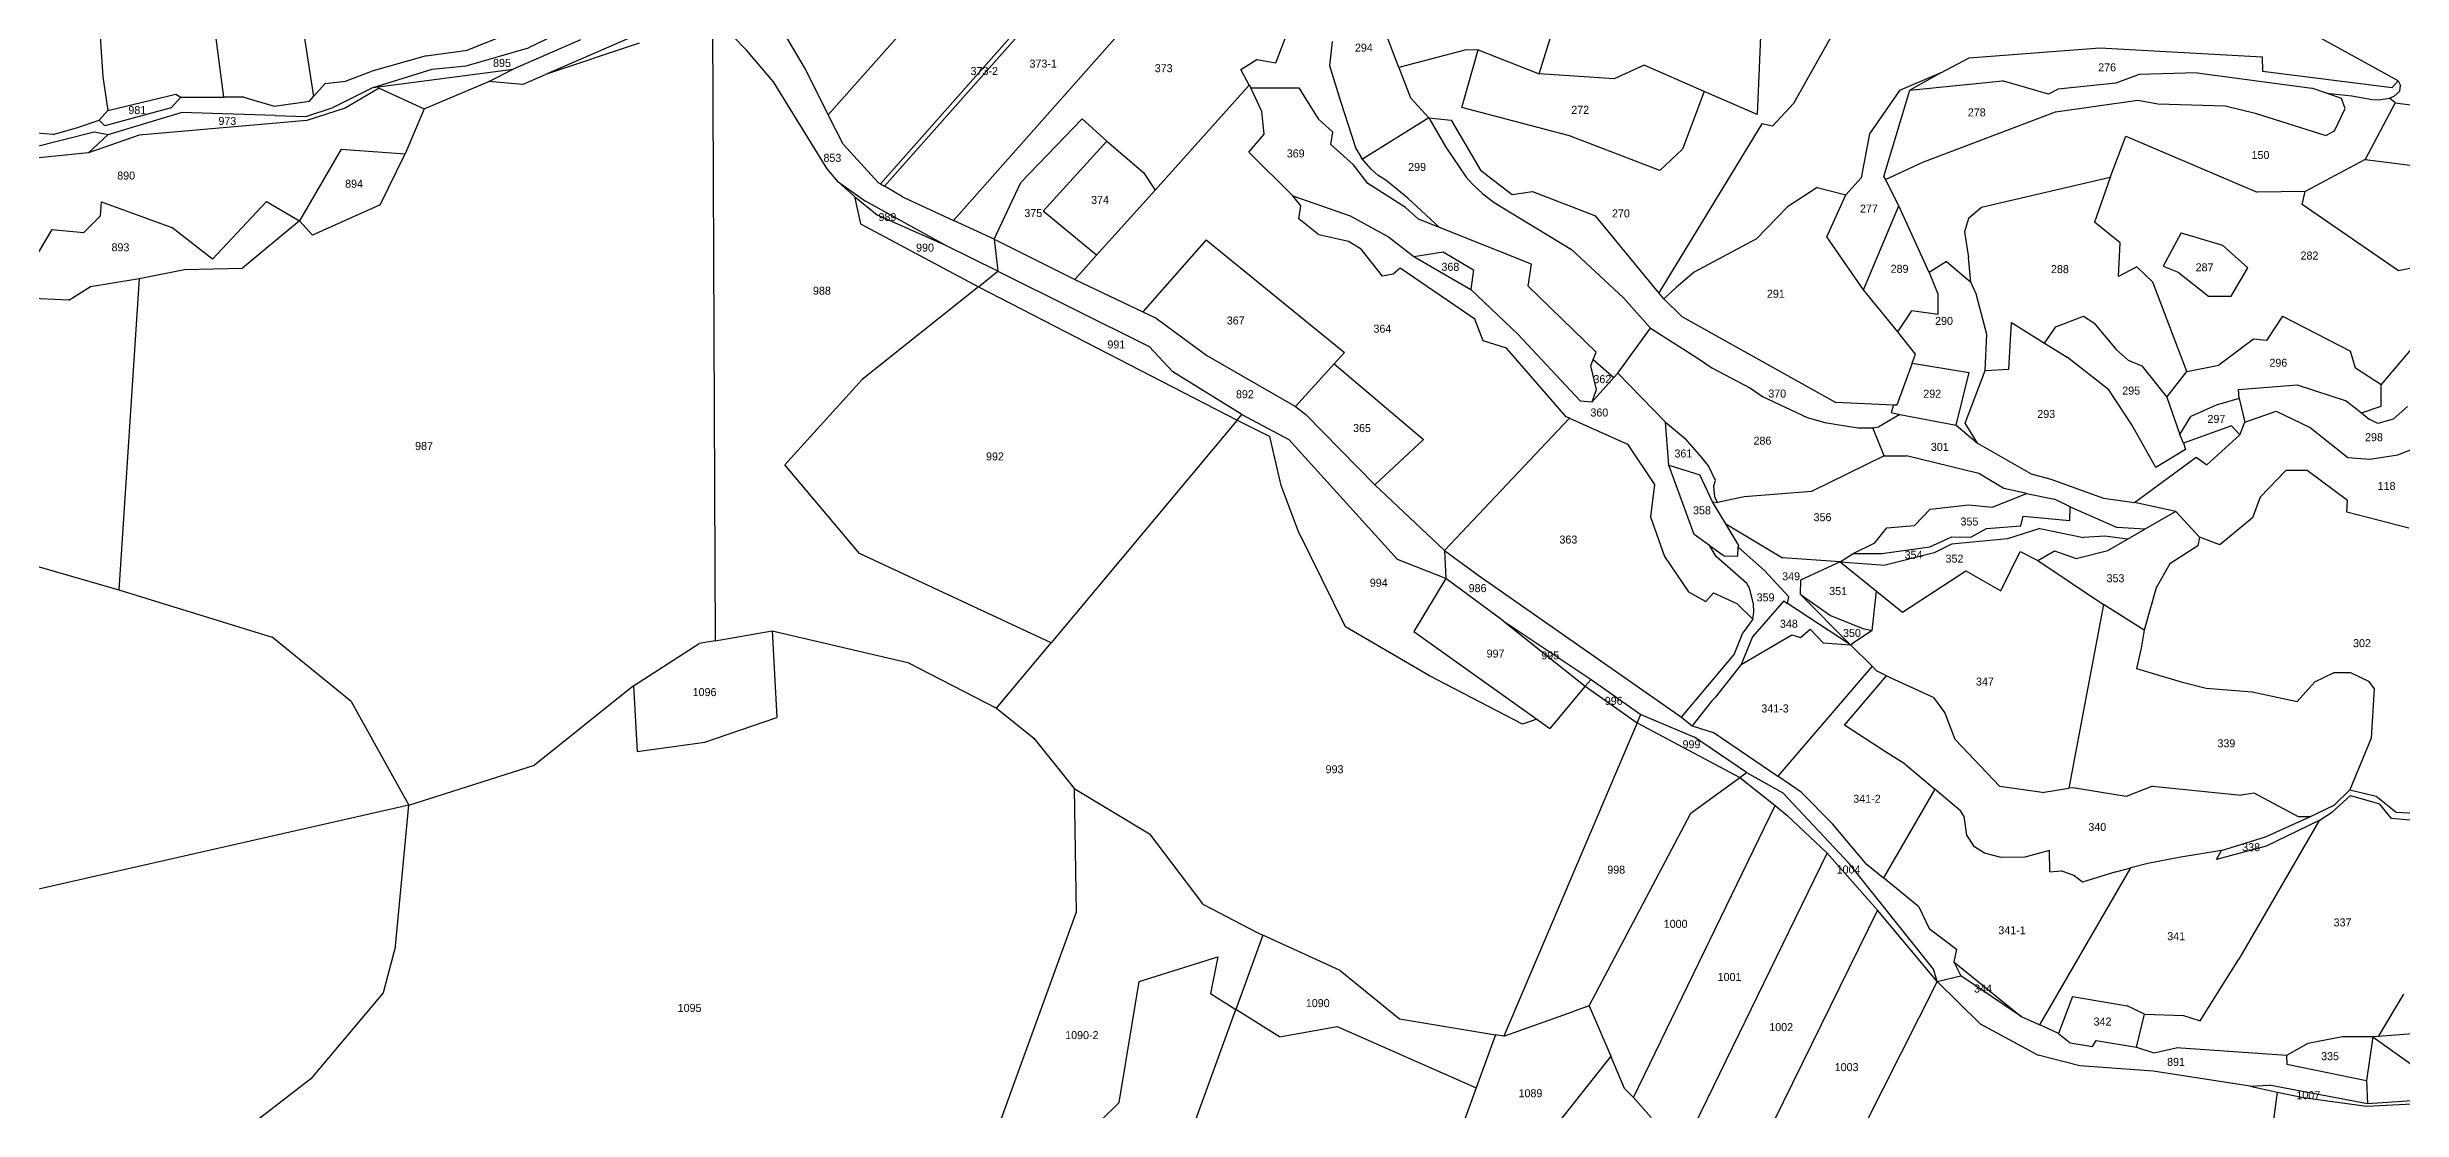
# Model space of a CAD drawing. Header units: metres. Extents: x 215864 to 218449, y 2702083 to 2704249.
# Drawn here: x 216797 to 217532, y 2703154 to 2703486 of the extents above; entities that cross this region are included whole.
import ezdxf
from ezdxf.enums import TextEntityAlignment as Align

# ---------------------------------------------------------------- set-up
doc = ezdxf.new("R2010")
doc.units = ezdxf.units.M

msp = doc.modelspace()

# ---------------------------------------------------------------- linework, layer by layer
at = {"layer": 'LIN'}
for p, q in [((216868.16, 2703547.23), (216879.95, 2703470.46)), ((216843.53, 2703533.38), (216851.89, 2703470.29)), ((217040.76, 2703464.7), (217097.93, 2703529.29)), ((217161.51, 2703523.94), (217079.92, 2703431.75)), ((217333.43, 2703523.85), (217330.99, 2703464.84)), ((217373.49, 2703523.97), (217342.31, 2703468.24)), ((217057.1, 2703443.17), (217121.23, 2703515.63)), ((217058.36, 2703442.43), (217122.41, 2703514.79)), ((217180.54, 2703480.98), (217188.72, 2703502.37)), ((217023.77, 2703495.62), (217033.51, 2703479.03)), ((217219.04, 2703479.55), (217211.69, 2703498.68)), ((217531.2, 2703475.32), (217495.1, 2703495.23)), ((216813.18, 2703490.65), (216814.16, 2703476.64)), ((216938.78, 2703489.26), (216928.04, 2703484.94)), ((216963.35, 2703488.17), (216942.33, 2703479.04)), ((216959.89, 2703491.78), (216947.08, 2703485.63)), ((216982.44, 2703490.39), (216952.47, 2703477.36)), ((217004.58, 2703492.67), (217005.42, 2703300.47)), ((217007.14, 2703493.25), (217015.21, 2703484.93)), ((217197.5, 2703480.04), (217198.27, 2703487.62)), ((217262.86, 2703477.52), (217266.34, 2703488.86)), ((216915.21, 2703483.21), (216897.93, 2703478.28)), ((216915.21, 2703483.21), (216928.04, 2703484.94)), ((216917.02, 2703479.02), (216927.64, 2703480.01)), ((216927.64, 2703480.01), (216947.08, 2703485.63)), ((216981.74, 2703487.09), (216952.47, 2703477.36)), ((217023.71, 2703475.02), (217015.21, 2703484.93)), ((217169.64, 2703478.89), (217174.63, 2703482.03)), ((217174.63, 2703482.03), (217180.54, 2703480.98)), ((217200.93, 2703468.92), (217197.5, 2703480.04)), ((217239.59, 2703484.98), (217219.04, 2703479.55)), ((217238.71, 2703467.06), (217243.76, 2703485.06)), ((217243.76, 2703485.06), (217239.59, 2703484.98)), ((217243.76, 2703485.06), (217262.86, 2703477.52)), ((217295.66, 2703480.29), (217286.26, 2703475.98)), ((217314.42, 2703472.08), (217295.66, 2703480.29)), ((217388.27, 2703477.9), (217397.22, 2703482.6)), ((217397.22, 2703482.6), (217438.01, 2703485.71)), ((217438.01, 2703485.71), (217488.71, 2703482.82)), ((217488.71, 2703482.82), (217488.85, 2703478.37)), ((216814.16, 2703476.64), (216815.73, 2703466.07)), ((216883.6, 2703474.49), (216879.95, 2703470.46)), ((216883.6, 2703474.49), (216889.97, 2703475.27)), ((216898.58, 2703473.25), (216886.11, 2703466.99)), ((216900.51, 2703473.03), (216889.84, 2703466.8)), ((216889.97, 2703475.27), (216897.93, 2703478.28)), ((216898.58, 2703473.25), (216942.33, 2703479.04)), ((216898.58, 2703473.25), (216917.02, 2703479.02)), ((216900.51, 2703473.03), (216914.51, 2703466.66)), ((216914.51, 2703466.66), (216934.73, 2703475.16)), ((216934.73, 2703475.16), (216942.33, 2703479.04)), ((216945.27, 2703474.18), (216934.73, 2703475.16)), ((216945.27, 2703474.18), (216952.47, 2703477.36)), ((217040.41, 2703447.88), (217023.71, 2703475.02)), ((217033.51, 2703479.03), (217040.76, 2703464.7)), ((217142.87, 2703441.21), (217172.3, 2703474.06)), ((217172.3, 2703474.06), (217169.64, 2703478.89)), ((217172.3, 2703474.06), (217172.77, 2703473.23)), ((217176.23, 2703465.77), (217172.77, 2703473.23)), ((217172.77, 2703473.23), (217187.8, 2703473.22)), ((217187.8, 2703473.22), (217193.79, 2703463.48)), ((217219.04, 2703479.55), (217222.67, 2703470.05)), ((217286.26, 2703475.98), (217262.86, 2703477.52)), ((217388.27, 2703477.9), (217375.44, 2703472.31)), ((217388.27, 2703477.9), (217378.68, 2703472.46)), ((217378.68, 2703472.46), (217407.63, 2703475.4)), ((217421.99, 2703471.22), (217407.63, 2703475.4)), ((217424.99, 2703472.73), (217421.99, 2703471.22)), ((217442.98, 2703474.61), (217424.99, 2703472.73)), ((217450.29, 2703477.31), (217442.98, 2703474.61)), ((217468.4, 2703477.85), (217450.29, 2703477.31)), ((217468.4, 2703477.85), (217504.22, 2703473.03)), ((217488.85, 2703478.37), (217529.32, 2703473.25)), ((217508.83, 2703471.47), (217504.22, 2703473.03)), ((217529.32, 2703473.25), (217531.2, 2703475.32)), ((217531.2, 2703475.32), (217531.96, 2703473.94)), ((217531.75, 2703472.12), (217531.96, 2703473.94)), ((216815.73, 2703466.07), (216812.98, 2703463.11)), ((216835.48, 2703466.93), (216814.76, 2703461.28)), ((216815.73, 2703466.07), (216837, 2703471.24)), ((216815.79, 2703458.56), (216838.6, 2703465.49)), ((216835.48, 2703466.93), (216838.49, 2703470.27)), ((216837, 2703471.24), (216838.49, 2703470.27)), ((216838.49, 2703470.27), (216851.89, 2703470.29)), ((216868.04, 2703464.56), (216838.6, 2703465.49)), ((216858.16, 2703470.3), (216851.89, 2703470.29)), ((216858.16, 2703470.3), (216867.73, 2703467.49)), ((216867.73, 2703467.49), (216878.67, 2703469.05)), ((216877.58, 2703464.26), (216886.11, 2703466.99)), ((216889.84, 2703466.8), (216877.89, 2703462.95)), ((216878.67, 2703469.05), (216879.95, 2703470.46)), ((216914.51, 2703466.66), (216908.65, 2703452.59)), ((217176.97, 2703458.75), (217176.23, 2703465.77)), ((217205.58, 2703454.46), (217200.93, 2703468.92)), ((217222.67, 2703470.05), (217228.35, 2703463.81)), ((217272.35, 2703458.2), (217238.71, 2703467.06)), ((217314.42, 2703472.08), (217307.64, 2703454.03)), ((217330.99, 2703464.84), (217314.42, 2703472.08)), ((217342.31, 2703468.24), (217335.72, 2703461.19)), ((217375.44, 2703472.31), (217366.01, 2703458.77)), ((217370.48, 2703445.5), (217378.68, 2703472.46)), ((217382.7, 2703449.97), (217424.12, 2703465.72)), ((217424.12, 2703465.72), (217449.85, 2703469.3)), ((217449.85, 2703469.3), (217456.06, 2703468.2)), ((217456.06, 2703468.2), (217477.09, 2703467.52)), ((217477.09, 2703467.52), (217486.53, 2703465.23)), ((217513.53, 2703469.88), (217508.83, 2703471.47)), ((217508.83, 2703471.47), (217516.7, 2703470.68)), ((217511.34, 2703459.75), (217514.63, 2703466.72)), ((217514.63, 2703466.72), (217513.53, 2703469.88)), ((217516.7, 2703470.68), (217523.03, 2703469.54)), ((217530.27, 2703468.47), (217520.85, 2703450.79)), ((217523.03, 2703469.54), (217524.99, 2703469.47)), ((217524.99, 2703469.47), (217528.5, 2703469.97)), ((217528.5, 2703469.97), (217529.96, 2703470.62)), ((217530.27, 2703468.47), (217528.5, 2703469.97)), ((217529.96, 2703470.62), (217531.75, 2703472.12)), ((217530.27, 2703468.47), (217535.82, 2703467.81)), ((216769.66, 2703448.96), (216811.48, 2703459.48)), ((216798.61, 2703458.63), (216788.27, 2703459.48)), ((216798.61, 2703458.63), (216806.29, 2703460.83)), ((216806.29, 2703460.83), (216812.98, 2703463.11)), ((216815.79, 2703458.56), (216809.65, 2703452.85)), ((216825.46, 2703458.36), (216809.65, 2703452.85)), ((216811.48, 2703459.48), (216815.79, 2703458.56)), ((216812.98, 2703463.11), (216814.76, 2703461.28)), ((216877.89, 2703462.95), (216825.46, 2703458.36)), ((216868.04, 2703464.56), (216877.58, 2703464.26)), ((217045.38, 2703455.58), (217040.76, 2703464.7)), ((217100.92, 2703443.61), (217120.05, 2703463.51)), ((217120.05, 2703463.51), (217127.84, 2703456.57)), ((217172.19, 2703453.11), (217176.97, 2703458.75)), ((217198.35, 2703459.37), (217193.79, 2703463.48)), ((217197.75, 2703455.48), (217198.35, 2703459.37)), ((217228.35, 2703463.81), (217207.66, 2703450.89)), ((217228.35, 2703463.81), (217235.37, 2703463.05)), ((217228.35, 2703463.81), (217233.66, 2703454.62)), ((217235.37, 2703463.05), (217244.47, 2703447.42)), ((217300.56, 2703447.31), (217272.35, 2703458.2)), ((217332.36, 2703461.98), (217300.26, 2703409.19)), ((217335.72, 2703461.19), (217332.36, 2703461.98)), ((217366.01, 2703458.77), (217363.43, 2703445.08)), ((217441.19, 2703445.21), (217446.14, 2703458.11)), ((217446.14, 2703458.11), (217487.09, 2703440.59)), ((217486.53, 2703465.23), (217508.59, 2703458.3)), ((217508.59, 2703458.3), (217511.34, 2703459.75)), ((216809.65, 2703452.85), (216784.93, 2703450.42)), ((216888.65, 2703453.98), (216875.6, 2703431.63)), ((216888.65, 2703453.98), (216908.65, 2703452.59)), ((216900.78, 2703436.62), (216908.65, 2703452.59)), ((217045.38, 2703455.58), (217056.4, 2703443.59)), ((217127.84, 2703456.57), (217107.92, 2703434.63)), ((217127.84, 2703456.57), (217139.25, 2703446.71)), ((217185.85, 2703439.43), (217172.19, 2703453.11)), ((217204.83, 2703449.09), (217197.75, 2703455.48)), ((217207.66, 2703450.89), (217205.58, 2703454.46)), ((217210.36, 2703447.75), (217207.66, 2703450.89)), ((217233.66, 2703454.62), (217240.08, 2703445.26)), ((217307.64, 2703454.03), (217300.56, 2703447.31)), ((217520.85, 2703450.79), (217502.11, 2703440.83)), ((217520.85, 2703450.79), (217539.95, 2703448.43)), ((217043.9, 2703443.77), (217040.41, 2703447.88)), ((217048.94, 2703439.29), (217043.9, 2703443.77)), ((217043.9, 2703443.77), (217052.38, 2703437.78)), ((217056.4, 2703443.59), (217057.1, 2703443.17)), ((217092.63, 2703425.9), (217100.92, 2703443.61)), ((217139.25, 2703446.71), (217142.87, 2703441.21)), ((217209.35, 2703443.33), (217204.83, 2703449.09)), ((217221.09, 2703435.83), (217209.35, 2703443.33)), ((217212.59, 2703445.83), (217210.36, 2703447.75)), ((217214.93, 2703444.33), (217212.59, 2703445.83)), ((217221.85, 2703438.68), (217214.93, 2703444.33)), ((217240.08, 2703445.26), (217242.05, 2703443.06)), ((217244.47, 2703447.42), (217254.42, 2703439.89)), ((217358.68, 2703439.79), (217363.43, 2703445.08)), ((217371.02, 2703444.51), (217370.48, 2703445.5)), ((217371.02, 2703444.51), (217382.7, 2703449.97)), ((217375.21, 2703436.31), (217371.02, 2703444.51)), ((217441.19, 2703445.21), (217400.98, 2703435.76)), ((217441.19, 2703445.21), (217436.27, 2703431.23)), ((216813.4, 2703433.2), (216813.71, 2703437.59)), ((216813.71, 2703437.59), (216835.73, 2703429.59)), ((216848.46, 2703419.63), (216865.3, 2703437.66)), ((216865.3, 2703437.66), (216875.6, 2703431.63)), ((216900.78, 2703436.62), (216879.65, 2703427.18)), ((217048.94, 2703439.29), (217050.8, 2703430.7)), ((217048.94, 2703439.29), (217056.17, 2703433.43)), ((217077.52, 2703423.91), (217052.38, 2703437.78)), ((217057.1, 2703443.17), (217058.36, 2703442.43)), ((217063.97, 2703439.1), (217058.36, 2703442.43)), ((217063.97, 2703439.1), (217079.92, 2703431.75)), ((217142.87, 2703441.21), (217124.56, 2703420.9)), ((217188.35, 2703436.33), (217185.85, 2703439.43)), ((217185.85, 2703439.43), (217203.76, 2703433.25)), ((217187.74, 2703432.29), (217188.35, 2703436.33)), ((217225.11, 2703432.17), (217221.09, 2703435.83)), ((217231.76, 2703429.53), (217221.85, 2703438.68)), ((217242.05, 2703443.06), (217245.27, 2703440.05)), ((217245.27, 2703440.05), (217248.75, 2703437.34)), ((217248.75, 2703437.34), (217272.93, 2703422.69)), ((217254.42, 2703439.89), (217260.76, 2703440.85)), ((217260.76, 2703440.85), (217280.48, 2703433.16)), ((217340.46, 2703436.03), (217330.75, 2703426.04)), ((217349.72, 2703442.1), (217340.46, 2703436.03)), ((217349.72, 2703442.1), (217358.68, 2703439.79)), ((217352.69, 2703426.64), (217358.68, 2703439.79)), ((217364.2, 2703410.13), (217375.21, 2703436.31)), ((217384.64, 2703415.47), (217375.21, 2703436.31)), ((217502.11, 2703440.83), (217487.09, 2703440.59)), ((217501.23, 2703436.79), (217502.11, 2703440.83)), ((217531.33, 2703416), (217501.23, 2703436.79)), ((216798.25, 2703428.91), (216785.64, 2703407.74)), ((216798.25, 2703428.91), (216808.22, 2703427.98)), ((216808.22, 2703427.98), (216813.4, 2703433.2)), ((216848.46, 2703419.63), (216835.73, 2703429.59)), ((216875.6, 2703431.63), (216857.84, 2703416.84)), ((216875.6, 2703431.63), (216879.65, 2703427.18)), ((217050.8, 2703430.7), (217087.69, 2703411.05)), ((217077.52, 2703423.91), (217056.17, 2703433.43)), ((217092.63, 2703425.9), (217079.92, 2703431.75)), ((217124.56, 2703420.9), (217107.92, 2703434.63)), ((217194.01, 2703427.27), (217187.74, 2703432.29)), ((217203.76, 2703433.25), (217215.8, 2703426.61)), ((217231.76, 2703429.53), (217225.11, 2703432.17)), ((217260.46, 2703418.07), (217231.76, 2703429.53)), ((217300.26, 2703409.19), (217280.48, 2703433.16)), ((217396.94, 2703432.42), (217395.7, 2703428.23)), ((217400.98, 2703435.76), (217396.94, 2703432.42)), ((217444.32, 2703424.78), (217436.27, 2703431.23)), ((217093.78, 2703415.92), (217077.52, 2703423.91)), ((217092.63, 2703425.9), (217117.76, 2703413.35)), ((217092.63, 2703425.9), (217093.78, 2703415.92)), ((217158.83, 2703425.75), (217139.02, 2703403.19)), ((217158.83, 2703425.75), (217202.03, 2703390.48)), ((217203.33, 2703425.14), (217194.01, 2703427.27)), ((217207.26, 2703422.78), (217203.33, 2703425.14)), ((217213.87, 2703414.35), (217207.26, 2703422.78)), ((217215.8, 2703426.61), (217223.74, 2703420.47)), ((217223.74, 2703420.47), (217232.88, 2703422)), ((217232.88, 2703422), (217242.36, 2703416.3)), ((217272.93, 2703422.69), (217289.18, 2703407.62)), ((217330.75, 2703426.04), (217311.29, 2703415.65)), ((217364.2, 2703410.13), (217352.69, 2703426.64)), ((217395.7, 2703428.23), (217396.93, 2703420.23)), ((217443.85, 2703414.29), (217444.32, 2703424.78)), ((217463.44, 2703427.84), (217457.82, 2703417.46)), ((217463.44, 2703427.84), (217476.28, 2703424.04)), ((217484.22, 2703416.96), (217476.28, 2703424.04)), ((216825.48, 2703413.6), (216839.64, 2703416.39)), ((216839.64, 2703416.39), (216857.84, 2703416.84)), ((217087.69, 2703411.05), (217093.78, 2703415.92)), ((217093.78, 2703415.92), (217141.02, 2703392.34)), ((217117.76, 2703413.35), (217124.56, 2703420.9)), ((217217.28, 2703414.93), (217213.87, 2703414.35)), ((217219.45, 2703416.83), (217217.28, 2703414.93)), ((217242.74, 2703400.96), (217219.45, 2703416.83)), ((217223.74, 2703420.47), (217241.53, 2703410.22)), ((217242.36, 2703416.3), (217241.53, 2703410.22)), ((217259.38, 2703411.26), (217260.46, 2703418.07)), ((217311.29, 2703415.65), (217305.69, 2703410.85)), ((217390.07, 2703418.93), (217384.64, 2703415.47)), ((217384.64, 2703415.47), (217387.41, 2703408.88)), ((217390.07, 2703418.93), (217397.66, 2703412.5)), ((217397.66, 2703412.5), (217396.93, 2703420.23)), ((217449.56, 2703417.28), (217443.85, 2703414.29)), ((217454.52, 2703412.43), (217449.56, 2703417.28)), ((217457.82, 2703417.46), (217462.49, 2703415.57)), ((217462.49, 2703415.57), (217471.97, 2703408.13)), ((217478.97, 2703408.11), (217484.22, 2703416.96)), ((217549.52, 2703419.81), (217531.33, 2703416)), ((216803.58, 2703406.91), (216785.64, 2703407.74)), ((216803.58, 2703406.91), (216810.33, 2703411.14)), ((216810.33, 2703411.14), (216825.48, 2703413.6)), ((216825.48, 2703413.6), (216819.19, 2703316.33)), ((217087.69, 2703411.05), (217051.39, 2703382.04)), ((217087.69, 2703411.05), (217168.52, 2703369.4)), ((217117.76, 2703413.35), (217139.02, 2703403.19)), ((217241.53, 2703410.22), (217256.17, 2703396.27)), ((217280.65, 2703390.61), (217259.38, 2703411.26)), ((217289.18, 2703407.62), (217297.63, 2703398.15)), ((217301.81, 2703407.3), (217300.26, 2703409.19)), ((217305.69, 2703410.85), (217301.81, 2703407.3)), ((217301.81, 2703407.3), (217307.37, 2703401.77)), ((217374.86, 2703396.99), (217364.2, 2703410.13)), ((217387.41, 2703408.88), (217387.4, 2703402.34)), ((217399.38, 2703408.83), (217397.66, 2703412.5)), ((217402.69, 2703396.14), (217399.38, 2703408.83)), ((217465.17, 2703384.62), (217454.52, 2703412.43)), ((217471.97, 2703408.13), (217478.97, 2703408.11)), ((217139.02, 2703403.19), (217143.23, 2703401.2)), ((217143.23, 2703401.2), (217159.06, 2703389.62)), ((217245.38, 2703394.13), (217242.74, 2703400.96)), ((217307.37, 2703401.77), (217355.47, 2703374.86)), ((217374.86, 2703396.99), (217379.3, 2703403.5)), ((217387.4, 2703402.34), (217379.3, 2703403.5)), ((217409.53, 2703385.26), (217410.41, 2703399.85)), ((217410.41, 2703399.85), (217420.7, 2703393.45)), ((217424.23, 2703398.54), (217432.89, 2703401.86)), ((217432.89, 2703401.86), (217436.14, 2703399.79)), ((217436.14, 2703399.79), (217443.09, 2703391.4)), ((217495.09, 2703401.83), (217490, 2703394.3)), ((217495.09, 2703401.83), (217516.3, 2703390.93)), ((217525.92, 2703380.44), (217543.65, 2703401.29)), ((217148.39, 2703384.45), (217141.02, 2703392.34)), ((217252.65, 2703391.82), (217245.38, 2703394.13)), ((217271.29, 2703370.42), (217252.65, 2703391.82)), ((217256.17, 2703396.27), (217275.68, 2703375.45)), ((217287.39, 2703384.04), (217297.63, 2703398.15)), ((217297.63, 2703398.15), (217312.17, 2703388.81)), ((217380.4, 2703390.01), (217374.86, 2703396.99)), ((217402.21, 2703384.92), (217402.69, 2703396.14)), ((217420.7, 2703393.45), (217424.23, 2703398.54)), ((217420.7, 2703393.45), (217427.81, 2703389.03)), ((217486, 2703394.7), (217475.12, 2703386.56)), ((217490, 2703394.3), (217486, 2703394.7)), ((217169.96, 2703371.13), (217148.39, 2703384.45)), ((217159.06, 2703389.62), (217186.72, 2703373.63)), ((217186.72, 2703373.63), (217198.79, 2703386.98)), ((217198.79, 2703386.98), (217202.03, 2703390.48)), ((217198.79, 2703386.98), (217226.71, 2703363.3)), ((217278.94, 2703386.37), (217279.72, 2703388.31)), ((217280.75, 2703378.97), (217278.94, 2703386.37)), ((217279.72, 2703388.31), (217280.65, 2703390.61)), ((217279.72, 2703388.31), (217286.22, 2703382.75)), ((217312.17, 2703388.81), (217316.81, 2703385.74)), ((217316.81, 2703385.74), (217328.84, 2703379.41)), ((217379.38, 2703387.21), (217374.59, 2703374.02)), ((217379.38, 2703387.21), (217380.4, 2703390.01)), ((217379.38, 2703387.21), (217397.12, 2703384.31)), ((217395.87, 2703368.48), (217402.21, 2703384.92)), ((217402.21, 2703384.92), (217409.53, 2703385.26)), ((217440.77, 2703378.81), (217427.81, 2703389.03)), ((217443.09, 2703391.4), (217446.83, 2703388.13)), ((217446.83, 2703388.13), (217451.13, 2703386.35)), ((217451.13, 2703386.35), (217458.96, 2703376.56)), ((217458.96, 2703376.56), (217465.17, 2703384.62)), ((217465.17, 2703384.62), (217475.12, 2703386.56)), ((217517.82, 2703385.63), (217516.3, 2703390.93)), ((217525.92, 2703380.44), (217517.82, 2703385.63)), ((217027.17, 2703355.46), (217051.39, 2703382.04)), ((217279.41, 2703375.14), (217286.22, 2703382.75)), ((217279.41, 2703375.14), (217280.75, 2703378.97)), ((217287.39, 2703384.04), (217286.22, 2703382.75)), ((217302.27, 2703368.73), (217287.39, 2703384.04)), ((217328.84, 2703379.41), (217332.62, 2703376.8)), ((217393.09, 2703367.77), (217397.12, 2703384.31)), ((217447.94, 2703367.93), (217440.77, 2703378.81)), ((217481.35, 2703378.92), (217499.67, 2703380.4)), ((217481.52, 2703376.19), (217481.35, 2703378.92)), ((217499.67, 2703380.4), (217514.9, 2703375.42)), ((217525.85, 2703373.77), (217525.92, 2703380.44)), ((217168.52, 2703369.4), (217169.96, 2703371.13)), ((217169.96, 2703371.13), (217184.65, 2703363.31)), ((217186.72, 2703373.63), (217189.93, 2703371.1)), ((217211.49, 2703349.21), (217189.93, 2703371.1)), ((217233.26, 2703328.71), (217272.35, 2703369.95)), ((217272.35, 2703369.95), (217271.29, 2703370.42)), ((217272.35, 2703369.95), (217290.39, 2703361.84)), ((217275.68, 2703375.45), (217279.41, 2703375.14)), ((217332.62, 2703376.8), (217346.53, 2703370.18)), ((217346.53, 2703370.18), (217352.09, 2703368.63)), ((217373.55, 2703374.02), (217355.47, 2703374.86)), ((217375.55, 2703371.19), (217368.94, 2703367.27)), ((217373.55, 2703374.02), (217372.81, 2703371.72)), ((217372.81, 2703371.72), (217375.55, 2703371.19)), ((217374.59, 2703374.02), (217373.55, 2703374.02)), ((217375.55, 2703371.19), (217393.09, 2703367.77)), ((217458.96, 2703376.56), (217462.95, 2703364.92)), ((217462.95, 2703364.92), (217466.42, 2703370.5)), ((217474.29, 2703374.09), (217466.42, 2703370.5)), ((217481.52, 2703376.19), (217474.29, 2703374.09)), ((217481.52, 2703376.19), (217483.27, 2703368.71)), ((217483.27, 2703368.71), (217493.09, 2703372.14)), ((217493.09, 2703372.14), (217503.74, 2703367.13)), ((217514.9, 2703375.42), (217519.7, 2703371.65)), ((217519.7, 2703371.65), (217525.85, 2703373.77)), ((217519.7, 2703371.65), (217522.15, 2703369.68)), ((217524.78, 2703368.34), (217522.15, 2703369.68)), ((217529.59, 2703369.69), (217524.78, 2703368.34)), ((217534.09, 2703373.66), (217529.59, 2703369.69)), ((217168.52, 2703369.4), (217110.43, 2703299.83)), ((217168.52, 2703369.4), (217178.69, 2703364.23)), ((217182.27, 2703348.93), (217178.69, 2703364.23)), ((217218.63, 2703325.87), (217184.65, 2703363.31)), ((217226.71, 2703363.3), (217211.49, 2703349.21)), ((217303.38, 2703355.34), (217302.27, 2703368.73)), ((217302.27, 2703368.73), (217308.6, 2703363.53)), ((217313.68, 2703357.71), (217308.6, 2703363.53)), ((217352.09, 2703368.63), (217362.4, 2703366.98)), ((217362.4, 2703366.98), (217367.08, 2703366.94)), ((217367.08, 2703366.94), (217368.94, 2703367.27)), ((217370.6, 2703358.23), (217367.08, 2703366.94)), ((217393.09, 2703367.77), (217399.81, 2703362.21)), ((217399.81, 2703362.21), (217395.87, 2703368.48)), ((217455.49, 2703354.61), (217447.94, 2703367.93)), ((217464.12, 2703362.23), (217462.95, 2703364.92)), ((217479.16, 2703367.59), (217464.12, 2703362.23)), ((217471.43, 2703355.47), (217481.7, 2703364.81)), ((217481.7, 2703364.81), (217479.16, 2703367.59)), ((217481.7, 2703364.81), (217483.27, 2703368.71)), ((217503.74, 2703367.13), (217515.44, 2703357.69)), ((217050.49, 2703327.68), (217027.17, 2703355.46)), ((217290.39, 2703361.84), (217298.92, 2703349.32)), ((217311.26, 2703333.65), (217303.38, 2703355.34)), ((217303.38, 2703355.34), (217313.03, 2703352.28)), ((217315.78, 2703355.1), (217313.68, 2703357.71)), ((217317.98, 2703350.56), (217315.78, 2703355.1)), ((217370.6, 2703358.23), (217347.89, 2703347.14)), ((217370.6, 2703358.23), (217377.55, 2703358.2)), ((217400.16, 2703352.68), (217377.55, 2703358.2)), ((217399.81, 2703362.21), (217416.49, 2703352.6)), ((217448.78, 2703343.67), (217468.08, 2703357.86)), ((217464.77, 2703360.21), (217455.49, 2703354.61)), ((217464.12, 2703362.23), (217464.77, 2703360.21)), ((217468.08, 2703357.86), (217471.43, 2703355.47)), ((217515.44, 2703357.69), (217522.37, 2703357.15)), ((217522.37, 2703357.15), (217531.12, 2703358.58)), ((217531.12, 2703358.58), (217540.3, 2703362.15)), ((217187.6, 2703334.83), (217182.27, 2703348.93)), ((217211.49, 2703349.21), (217233.26, 2703328.71)), ((217298.92, 2703349.32), (217297.61, 2703339.17)), ((217316.97, 2703343.82), (217313.03, 2703352.28)), ((217317.44, 2703348.89), (217317.98, 2703350.56)), ((217317.71, 2703345.44), (217317.44, 2703348.89)), ((217407.96, 2703347.98), (217400.16, 2703352.68)), ((217415.03, 2703346.42), (217407.96, 2703347.98)), ((217416.49, 2703352.6), (217422.7, 2703350.9)), ((217422.7, 2703350.9), (217439.13, 2703345.05)), ((217496.12, 2703353.66), (217488.11, 2703345.36)), ((217502.8, 2703353.67), (217496.12, 2703353.66)), ((217515.37, 2703344.25), (217502.8, 2703353.67)), ((217321.14, 2703336.95), (217316.97, 2703343.82)), ((217316.97, 2703343.82), (217318.54, 2703343.67)), ((217318.54, 2703343.67), (217317.71, 2703345.44)), ((217326.93, 2703345.42), (217318.54, 2703343.67)), ((217347.89, 2703347.14), (217326.93, 2703345.42)), ((217380.08, 2703336.47), (217385.02, 2703341.62)), ((217385.02, 2703341.62), (217396.99, 2703342.93)), ((217396.99, 2703342.93), (217404.41, 2703342.22)), ((217404.41, 2703342.22), (217415.03, 2703346.42)), ((217415.03, 2703346.42), (217423.8, 2703344.75)), ((217428.73, 2703342.32), (217423.8, 2703344.75)), ((217428.63, 2703338.03), (217428.73, 2703342.32)), ((217428.73, 2703342.32), (217443.35, 2703335.83)), ((217439.13, 2703345.05), (217448.78, 2703343.67)), ((217461.69, 2703340.88), (217448.78, 2703343.67)), ((217461.69, 2703340.88), (217452.01, 2703335.31)), ((217469.14, 2703332.8), (217461.69, 2703340.88)), ((217488.11, 2703345.36), (217485.64, 2703338.88)), ((217515.1, 2703340.64), (217515.37, 2703344.25)), ((217534.47, 2703335.66), (217515.1, 2703340.64)), ((217202.31, 2703304.82), (217187.6, 2703334.83)), ((217297.61, 2703339.17), (217302.02, 2703326.77)), ((217316.1, 2703330.2), (217311.26, 2703333.65)), ((217325.22, 2703330.24), (217321.14, 2703336.95)), ((217321.14, 2703336.95), (217338.82, 2703326.38)), ((217367.74, 2703331.07), (217371.47, 2703335.75)), ((217371.47, 2703335.75), (217380.08, 2703336.47)), ((217384.91, 2703329.78), (217391.8, 2703332.94)), ((217391.8, 2703332.94), (217397.67, 2703332.81)), ((217397.67, 2703332.81), (217402.54, 2703335.5)), ((217402.54, 2703335.5), (217413.27, 2703336.32)), ((217419.29, 2703335.58), (217409.17, 2703332.28)), ((217413.27, 2703336.32), (217414.01, 2703339.44)), ((217414.01, 2703339.44), (217428.63, 2703338.03)), ((217419.29, 2703335.58), (217432.87, 2703332.74)), ((217439.55, 2703333.16), (217432.87, 2703332.74)), ((217446.58, 2703332.19), (217439.55, 2703333.16)), ((217452.01, 2703335.31), (217443.35, 2703335.83)), ((217446.58, 2703332.19), (217452.01, 2703335.31)), ((217485.64, 2703338.88), (217475.51, 2703330.45)), ((216776.63, 2703328.65), (216819.19, 2703316.33)), ((217110.43, 2703299.83), (217050.49, 2703327.68)), ((217233.7, 2703319.9), (217218.63, 2703325.87)), ((217233.26, 2703328.71), (217243.82, 2703321)), ((217233.26, 2703328.71), (217233.7, 2703319.9)), ((217302.02, 2703326.77), (217309.54, 2703315.76)), ((217318.18, 2703326.78), (217316.1, 2703330.2)), ((217316.1, 2703330.2), (217320.59, 2703327)), ((217327.7, 2703318.36), (217318.18, 2703326.78)), ((217320.59, 2703327), (217324.88, 2703326.9)), ((217324.88, 2703326.9), (217325.02, 2703329.69)), ((217325.02, 2703329.69), (217325.22, 2703330.24)), ((217325.02, 2703329.69), (217333.2, 2703322.39)), ((217356.92, 2703325.12), (217338.82, 2703326.38)), ((217356.92, 2703325.12), (217360.98, 2703327.75)), ((217360.98, 2703327.75), (217367.74, 2703331.07)), ((217360.98, 2703327.75), (217369.93, 2703327.68)), ((217369.93, 2703327.68), (217384.91, 2703329.78)), ((217386.19, 2703327.9), (217370.9, 2703324.13)), ((217391.6, 2703330.61), (217386.19, 2703327.9)), ((217409.17, 2703332.28), (217391.6, 2703330.61)), ((217407.11, 2703316.05), (217413.1, 2703328.35)), ((217413.1, 2703328.35), (217418.61, 2703325.52)), ((217418.61, 2703325.52), (217423.78, 2703328.59)), ((217418.61, 2703325.52), (217439.11, 2703311.84)), ((217423.78, 2703328.59), (217430.6, 2703326.15)), ((217430.6, 2703326.15), (217440.5, 2703328.69)), ((217440.5, 2703328.69), (217446.58, 2703332.19)), ((217468.59, 2703330.08), (217459.83, 2703324.55)), ((217469.14, 2703332.8), (217468.59, 2703330.08)), ((217475.51, 2703330.45), (217469.14, 2703332.8)), ((217233.7, 2703319.9), (217223.71, 2703303.39)), ((217251.6, 2703306.69), (217233.7, 2703319.9)), ((217243.82, 2703321), (217307.32, 2703276.62)), ((217328.6, 2703316.87), (217327.7, 2703318.36)), ((217340.8, 2703314.2), (217333.2, 2703322.39)), ((217344.52, 2703319.37), (217344.41, 2703315.03)), ((217356.92, 2703325.12), (217344.52, 2703319.37)), ((217356.92, 2703325.12), (217368.23, 2703315.97)), ((217356.92, 2703325.12), (217370.9, 2703324.13)), ((217376.34, 2703309.42), (217396.11, 2703322.32)), ((217396.11, 2703322.32), (217407.11, 2703316.05)), ((217459.83, 2703324.55), (217455.57, 2703316.96)), ((216819.19, 2703316.33), (216867.02, 2703301.54)), ((217309.54, 2703315.76), (217314.88, 2703312.74)), ((217314.88, 2703312.74), (217317.26, 2703315.48)), ((217317.26, 2703315.48), (217324.61, 2703312.13)), ((217324.61, 2703312.13), (217329.61, 2703307.22)), ((217329.79, 2703312.02), (217328.6, 2703316.87)), ((217339.23, 2703312.95), (217329.53, 2703301.69)), ((217329.91, 2703309.45), (217329.79, 2703312.02)), ((217339.23, 2703312.95), (217340.45, 2703312.14)), ((217340.45, 2703312.14), (217340.8, 2703314.2)), ((217360.11, 2703299.21), (217340.45, 2703312.14)), ((217344.41, 2703315.03), (217353.82, 2703308.34)), ((217344.41, 2703315.03), (217360.11, 2703299.21)), ((217366.92, 2703303.64), (217368.23, 2703315.97)), ((217368.23, 2703315.97), (217376.34, 2703309.42)), ((217439.11, 2703311.84), (217428.31, 2703254.38)), ((217451.86, 2703303.81), (217439.11, 2703311.84)), ((217455.57, 2703316.96), (217451.86, 2703303.81)), ((217005.42, 2703300.47), (217023.23, 2703303.61)), ((217023.23, 2703303.61), (217065.62, 2703293.73)), ((217023.23, 2703303.61), (217024.67, 2703276.5)), ((217228.56, 2703289.47), (217202.31, 2703304.82)), ((217251.6, 2703306.69), (217277.26, 2703286.25)), ((217251.6, 2703306.69), (217279.07, 2703288.4)), ((217329.61, 2703307.22), (217326.43, 2703302.97)), ((217329.61, 2703307.22), (217329.91, 2703309.45)), ((217344.51, 2703301.5), (217347.48, 2703304.12)), ((217347.48, 2703304.12), (217351.53, 2703299.77)), ((217353.82, 2703308.34), (217364, 2703304.33)), ((217366.92, 2703303.64), (217360.7, 2703299.58)), ((217364, 2703304.33), (217366.92, 2703303.64)), ((217451.86, 2703303.81), (217450.9, 2703298.2)), ((216891.76, 2703281.51), (216867.02, 2703301.54)), ((216979.95, 2703286.39), (217000.42, 2703299.59)), ((217005.42, 2703300.47), (217000.42, 2703299.59)), ((217093.36, 2703279.39), (217110.43, 2703299.83)), ((217223.71, 2703303.39), (217262.08, 2703276)), ((217307.32, 2703276.62), (217323.79, 2703296.21)), ((217323.79, 2703296.21), (217326.43, 2703302.97)), ((217325.91, 2703293.09), (217341.82, 2703302.33)), ((217329.53, 2703301.69), (217325.91, 2703293.09)), ((217341.82, 2703302.33), (217344.51, 2703301.5)), ((217351.53, 2703299.77), (217360.11, 2703299.21)), ((217360.11, 2703299.21), (217360.7, 2703299.58)), ((217360.11, 2703299.21), (217366.83, 2703292.49)), ((217450.9, 2703298.2), (217449.41, 2703291.81)), ((217065.62, 2703293.73), (217093.36, 2703279.39)), ((217257.69, 2703274.42), (217228.56, 2703289.47)), ((217325.91, 2703293.09), (217317.82, 2703282.72)), ((217366.83, 2703292.49), (217337.44, 2703258.14)), ((217358.18, 2703274.15), (217371.34, 2703289.53)), ((217368.25, 2703291.06), (217366.83, 2703292.49)), ((217371.34, 2703289.53), (217368.25, 2703291.06)), ((217371.34, 2703289.53), (217386.12, 2703282.71)), ((217449.41, 2703291.81), (217463.41, 2703287.69)), ((217505.1, 2703287.6), (217511.22, 2703290.59)), ((217511.22, 2703290.59), (217516.32, 2703290.59)), ((217516.32, 2703290.59), (217521.9, 2703287.81)), ((216891.76, 2703281.51), (216909.79, 2703249.08)), ((216979.95, 2703286.39), (216948.97, 2703261.66)), ((216979.95, 2703286.39), (216981.06, 2703265.84)), ((217277.26, 2703286.25), (217266.21, 2703273.05)), ((217277.26, 2703286.25), (217279.07, 2703288.4)), ((217277.26, 2703286.25), (217293.48, 2703274.81)), ((217279.07, 2703288.4), (217294.61, 2703277.46)), ((217316.82, 2703281.69), (217310.64, 2703273.91)), ((217316.82, 2703281.69), (217317.82, 2703282.72)), ((217389.62, 2703278.1), (217386.12, 2703282.71)), ((217463.41, 2703287.69), (217471.2, 2703285.66)), ((217471.2, 2703285.66), (217485.59, 2703284.56)), ((217485.59, 2703284.56), (217499.64, 2703281.52)), ((217499.64, 2703281.52), (217505.1, 2703287.6)), ((217521.9, 2703287.81), (217523.72, 2703285.5)), ((217523.72, 2703285.5), (217522.71, 2703270)), ((217002.26, 2703268.75), (217024.67, 2703276.5)), ((217093.36, 2703279.39), (217105.04, 2703270.07)), ((217293.48, 2703274.81), (217251.84, 2703176.96)), ((217262.08, 2703276), (217257.69, 2703274.42)), ((217262.08, 2703276), (217266.21, 2703273.05)), ((217293.48, 2703274.81), (217294.61, 2703277.46)), ((217293.48, 2703274.81), (217325.48, 2703257.72)), ((217294.61, 2703277.46), (217311.33, 2703270.31)), ((217307.32, 2703276.62), (217310.64, 2703273.91)), ((217371.04, 2703265.8), (217358.18, 2703274.15)), ((217392.77, 2703269.6), (217389.62, 2703278.1)), ((216981.06, 2703265.84), (217002.26, 2703268.75)), ((217105.04, 2703270.07), (217117.56, 2703254.35)), ((217310.64, 2703273.91), (217317.56, 2703271.76)), ((217327.63, 2703259.36), (217311.33, 2703270.31)), ((217317.56, 2703271.76), (217337.44, 2703258.14)), ((217406.77, 2703254.93), (217392.77, 2703269.6)), ((217522.71, 2703270), (217516.09, 2703253.9)), ((216909.79, 2703249.08), (216948.97, 2703261.66)), ((217325.48, 2703257.72), (217327.63, 2703259.36)), ((217327.63, 2703259.36), (217338.95, 2703253)), ((217377.18, 2703261.92), (217371.04, 2703265.8)), ((217377.18, 2703261.92), (217386.47, 2703254.09)), ((217117.56, 2703254.35), (217141.11, 2703240.21)), ((217117.56, 2703254.35), (217118.21, 2703215.71)), ((217310.23, 2703246.62), (217325.48, 2703257.72)), ((217325.48, 2703257.72), (217336.55, 2703249.06)), ((217344.69, 2703253.16), (217337.44, 2703258.14)), ((217359.7, 2703230.9), (217338.95, 2703253)), ((217344.69, 2703253.16), (217354.52, 2703243.27)), ((217386.47, 2703254.09), (217370.41, 2703226.39)), ((217394.42, 2703247.38), (217386.47, 2703254.09)), ((217419.93, 2703253.03), (217406.77, 2703254.93)), ((217419.93, 2703253.03), (217428.31, 2703254.38)), ((217429.55, 2703254.58), (217428.31, 2703254.38)), ((217446.19, 2703251.86), (217429.55, 2703254.58)), ((217454.42, 2703255), (217446.19, 2703251.86)), ((217454.42, 2703255), (217482.11, 2703252.22)), ((217486.23, 2703252.86), (217482.11, 2703252.22)), ((217500.07, 2703245.43), (217486.23, 2703252.86)), ((217516.32, 2703252.1), (217510.66, 2703247.07)), ((217516.09, 2703253.9), (217511.21, 2703249.13)), ((217516.09, 2703253.9), (217524.35, 2703251.93)), ((217516.32, 2703252.1), (217525.32, 2703249.49)), ((217524.35, 2703251.93), (217530.6, 2703246.97)), ((216909.79, 2703249.08), (216591.61, 2703177.07)), ((216905.54, 2703205.05), (216909.79, 2703249.08)), ((217278.5, 2703186.48), (217310.23, 2703246.62)), ((217292.29, 2703157.75), (217336.55, 2703249.06)), ((217336.55, 2703249.06), (217340.16, 2703246)), ((217352.82, 2703234.14), (217340.16, 2703246)), ((217395.65, 2703245.6), (217394.42, 2703247.38)), ((217396.4, 2703239.76), (217395.65, 2703245.6)), ((217489.78, 2703239.23), (217503.62, 2703245.43)), ((217503.62, 2703245.43), (217500.07, 2703245.43)), ((217503.62, 2703245.43), (217511.21, 2703249.13)), ((217506.49, 2703244.36), (217510.66, 2703247.07)), ((217529.12, 2703244.93), (217525.32, 2703249.49)), ((217537.2, 2703244.26), (217529.12, 2703244.93)), ((217530.6, 2703246.97), (217536.72, 2703246.59)), ((217141.11, 2703240.21), (217157.74, 2703218.21)), ((217364.92, 2703230.88), (217354.52, 2703243.27)), ((217398.88, 2703236.15), (217396.4, 2703239.76)), ((217475.99, 2703234.96), (217489.78, 2703239.23)), ((217506.49, 2703244.36), (217481.36, 2703201.03)), ((217506.49, 2703244.36), (217489.95, 2703236.27)), ((217307.39, 2703140.97), (217352.82, 2703234.14)), ((217368.54, 2703216.33), (217352.82, 2703234.14)), ((217385.99, 2703197.92), (217359.7, 2703230.9)), ((217364.92, 2703230.88), (217370.41, 2703226.39)), ((217401.97, 2703234.15), (217398.88, 2703236.15)), ((217407.13, 2703232.81), (217401.97, 2703234.15)), ((217414.55, 2703232.92), (217407.13, 2703232.81)), ((217422.29, 2703234.92), (217414.55, 2703232.92)), ((217422.36, 2703228.25), (217422.29, 2703234.92)), ((217453.02, 2703230.9), (217447.68, 2703229.49)), ((217462.7, 2703232.78), (217453.02, 2703230.9)), ((217475.99, 2703234.96), (217462.7, 2703232.78)), ((217489.95, 2703236.27), (217474.39, 2703232.16)), ((217474.39, 2703232.16), (217475.99, 2703234.96)), ((217381.46, 2703217.35), (217370.41, 2703226.39)), ((217419.25, 2703180.46), (217447.68, 2703229.49)), ((217422.36, 2703228.25), (217425.89, 2703228.63)), ((217429.86, 2703227.16), (217425.89, 2703228.63)), ((217432.6, 2703225.04), (217429.86, 2703227.16)), ((217442.95, 2703228.24), (217432.6, 2703225.04)), ((217442.95, 2703228.24), (217447.68, 2703229.49)), ((217118.21, 2703215.71), (217072.42, 2703089.89)), ((217157.74, 2703218.21), (217174.72, 2703209.31)), ((217368.54, 2703216.33), (217327.79, 2703133.34)), ((217387.18, 2703194.06), (217368.54, 2703216.33)), ((217381.46, 2703217.35), (217384.7, 2703210.6)), ((217176.56, 2703208.48), (217168.11, 2703185.26)), ((217174.72, 2703209.31), (217176.56, 2703208.48)), ((217200.64, 2703197.48), (217176.56, 2703208.48)), ((217384.7, 2703210.6), (217393.24, 2703204.1)), ((216905.54, 2703205.05), (216901.75, 2703190.48)), ((217137.88, 2703194.06), (217162.44, 2703201.72)), ((217162.44, 2703201.72), (217160.13, 2703190.26)), ((217393.24, 2703204.1), (217392.38, 2703200.13)), ((217469.3, 2703181.73), (217481.36, 2703201.03)), ((217131.63, 2703156.23), (217137.88, 2703194.06)), ((217200.64, 2703197.48), (217219.2, 2703182.37)), ((217387.18, 2703194.06), (217354.1, 2703128.6)), ((217387.18, 2703194.06), (217385.99, 2703197.92)), ((217387.18, 2703194.06), (217394.52, 2703195.85)), ((217400.61, 2703180.79), (217387.18, 2703194.06)), ((217392.38, 2703200.13), (217413.44, 2703183.15)), ((217392.38, 2703200.13), (217394.52, 2703195.85)), ((217413.44, 2703183.15), (217394.52, 2703195.85)), ((216901.75, 2703190.48), (216879.11, 2703163.58)), ((217160.13, 2703190.26), (217168.11, 2703185.26)), ((217278.5, 2703186.48), (217273.78, 2703184.77)), ((217278.5, 2703186.48), (217285.23, 2703170.73)), ((217429.47, 2703189.4), (217425.08, 2703177.77)), ((217429.47, 2703189.4), (217446.52, 2703186.43)), ((217451.92, 2703183.85), (217446.52, 2703186.43)), ((217532.85, 2703190.04), (217524.98, 2703176.9)), ((217121.14, 2703056.21), (217168.11, 2703185.26)), ((217181.68, 2703176.76), (217168.11, 2703185.26)), ((217181.68, 2703176.76), (217199.72, 2703179.93)), ((217199.72, 2703179.93), (217243.17, 2703160.84)), ((217219.2, 2703182.37), (217249.19, 2703177.4)), ((217251.84, 2703176.96), (217273.78, 2703184.77)), ((217400.61, 2703180.79), (217418.76, 2703171.06)), ((217413.44, 2703183.15), (217419.25, 2703180.46)), ((217425.08, 2703177.77), (217419.25, 2703180.46)), ((217449.46, 2703173.54), (217451.92, 2703183.85)), ((217451.92, 2703183.85), (217464.09, 2703183.46)), ((217464.09, 2703183.46), (217469.3, 2703181.73)), ((217556.63, 2703179.22), (217524.98, 2703176.9)), ((217249.19, 2703177.4), (217243.17, 2703160.84)), ((217251.84, 2703176.96), (217249.19, 2703177.4)), ((217431.71, 2703167.66), (217418.76, 2703171.06)), ((217425.08, 2703177.77), (217428.74, 2703174.85)), ((217428.74, 2703174.85), (217435.71, 2703173.73)), ((217435.71, 2703173.73), (217436.8, 2703175.61)), ((217436.8, 2703175.61), (217449.46, 2703173.54)), ((217449.46, 2703173.54), (217454.86, 2703171.78)), ((217454.86, 2703171.78), (217461.79, 2703173.27)), ((217496.31, 2703170.97), (217461.79, 2703173.27)), ((217502.94, 2703174.64), (217496.31, 2703170.97)), ((217513.81, 2703176.8), (217502.94, 2703174.64)), ((217523.3, 2703176.75), (217513.81, 2703176.8)), ((217523.3, 2703176.75), (217521.34, 2703163.07)), ((217524.98, 2703176.9), (217523.3, 2703176.75)), ((217523.3, 2703176.75), (217536.68, 2703167.22)), ((217285.23, 2703170.73), (217252.66, 2703129.54)), ((217289.55, 2703160.62), (217285.23, 2703170.73)), ((217454.61, 2703165.98), (217431.71, 2703167.66)), ((217484.91, 2703161.35), (217454.61, 2703165.98)), ((217496.31, 2703170.97), (217496.45, 2703168.24)), ((217496.45, 2703168.24), (217521.34, 2703163.07)), ((216879.11, 2703163.58), (216851.61, 2703142.38)), ((217243.17, 2703160.84), (217238.34, 2703147.58)), ((217289.55, 2703160.62), (217292.29, 2703157.75)), ((217292.29, 2703157.75), (217297.87, 2703151.55)), ((217493.43, 2703159.43), (217482.89, 2703080.93)), ((217484.91, 2703161.35), (217490.89, 2703161.65)), ((217484.91, 2703161.35), (217493.43, 2703159.43)), ((217521.61, 2703155.87), (217490.89, 2703161.65)), ((217493.43, 2703159.43), (217501.6, 2703157.85)), ((217501.6, 2703157.85), (217521.33, 2703155.1)), ((217521.34, 2703163.07), (217521.61, 2703155.87)), ((217561.6, 2703158.44), (217521.61, 2703155.87)), ((217119.41, 2703144.25), (217131.63, 2703156.23)), ((217521.33, 2703155.1), (217543.73, 2703156.25))]:
    msp.add_line(p, q, dxfattribs=at)

# ---------------------------------------------------------------- texts
at = {"layer": 'PAR'}
for s, p in [('895', (216938.86, 2703480.97)), ('373-1', (217107.91, 2703480.75)), ('373', (217145.55, 2703479.32)), ('294', (217208.09, 2703485.74)), ('276', (217440.27, 2703479.59)), ('373-2', (217089.5, 2703478.45)), ('981', (216824.93, 2703466.22)), ('272', (217275.67, 2703466.33)), ('278', (217399.54, 2703465.52)), ('973', (216853.06, 2703462.84)), ('853', (217042.06, 2703451.32)), ('369', (217186.8, 2703452.7)), ('150', (217488.16, 2703452.2)), ('890', (216821.44, 2703445.78)), ('894', (216892.64, 2703443.23)), ('299', (217224.71, 2703448.46)), ('374', (217125.67, 2703438.17)), ('277', (217365.85, 2703435.49)), ('989', (217059.25, 2703432.82)), ('375', (217104.82, 2703434.09)), ('270', (217288.38, 2703433.96)), ('893', (216819.66, 2703423.38)), ('990', (217071, 2703423.27)), ('282', (217503.47, 2703420.8)), ('368', (217235.11, 2703417.28)), ('289', (217375.43, 2703416.65)), ('288', (217425.52, 2703416.55)), ('287', (217470.7, 2703417.12)), ('988', (217038.79, 2703409.82)), ('291', (217336.78, 2703408.86)), ('367', (217168.05, 2703400.51)), ('364', (217213.87, 2703397.96)), ('290', (217389.32, 2703400.39)), ('991', (217130.77, 2703393.03)), ('296', (217493.76, 2703387.31)), ('892', (217170.92, 2703377.48)), ('362', (217282.58, 2703382.19)), ('370', (217337.21, 2703377.69)), ('292', (217385.64, 2703377.64)), ('295', (217447.77, 2703378.61)), ('360', (217281.64, 2703371.77)), ('293', (217421.25, 2703371.32)), ('297', (217474.4, 2703369.76)), ('987', (216914.5, 2703361.32)), ('365', (217207.5, 2703366.91)), ('286', (217332.59, 2703362.98)), ('301', (217387.99, 2703361.03)), ('298', (217523.62, 2703364.05)), ('992', (217092.85, 2703358.06)), ('361', (217307.89, 2703358.98)), ('118', (217527.57, 2703348.83)), ('358', (217313.7, 2703341.23)), ('356', (217351.36, 2703339.06)), ('363', (217271.97, 2703332.08)), ('355', (217397.26, 2703337.72)), ('354', (217379.8, 2703327.32)), ('352', (217392.59, 2703326.12)), ('994', (217212.73, 2703318.59)), ('986', (217243.61, 2703316.91)), ('349', (217341.55, 2703320.61)), ('353', (217442.88, 2703320)), ('359', (217333.57, 2703314.02)), ('351', (217356.23, 2703315.99)), ('348', (217340.85, 2703305.77)), ('350', (217360.56, 2703302.91)), ('997', (217249.22, 2703296.47)), ('995', (217266.31, 2703295.91)), ('302', (217519.88, 2703299.72)), ('347', (217402.09, 2703287.73)), ('1096', (217002.13, 2703284.43)), ('996', (217286.14, 2703281.71)), ('341-3', (217336.52, 2703279.32)), ('999', (217310.42, 2703268.14)), ('339', (217477.51, 2703268.44)), ('993', (217198.92, 2703260.34)), ('341-2', (217365.24, 2703251.12)), ('340', (217437.19, 2703242.32)), ('338', (217485.25, 2703236)), ('998', (217286.92, 2703228.96)), ('1004', (217359.49, 2703229.02)), ('1000', (217305.47, 2703212.05)), ('341-1', (217410.56, 2703210.04)), ('341', (217461.84, 2703208.18)), ('337', (217513.8, 2703212.49)), ('1001', (217322.32, 2703195.44)), ('344', (217401.49, 2703191.84)), ('1095', (216997.45, 2703185.78)), ('1090', (217193.67, 2703187.28)), ('1090-2', (217119.99, 2703177.29)), ('1002', (217338.45, 2703179.78)), ('342', (217438.82, 2703181.53)), ('335', (217509.91, 2703170.7)), ('1003', (217358.89, 2703167.29)), ('891', (217461.79, 2703168.93)), ('1089', (217260.12, 2703159.13)), ('1007', (217503.11, 2703158.52))]:
    msp.add_text(s, height=2.5, dxfattribs=at).set_placement(p, align=Align.MIDDLE)

doc.saveas('drawing.dxf')
